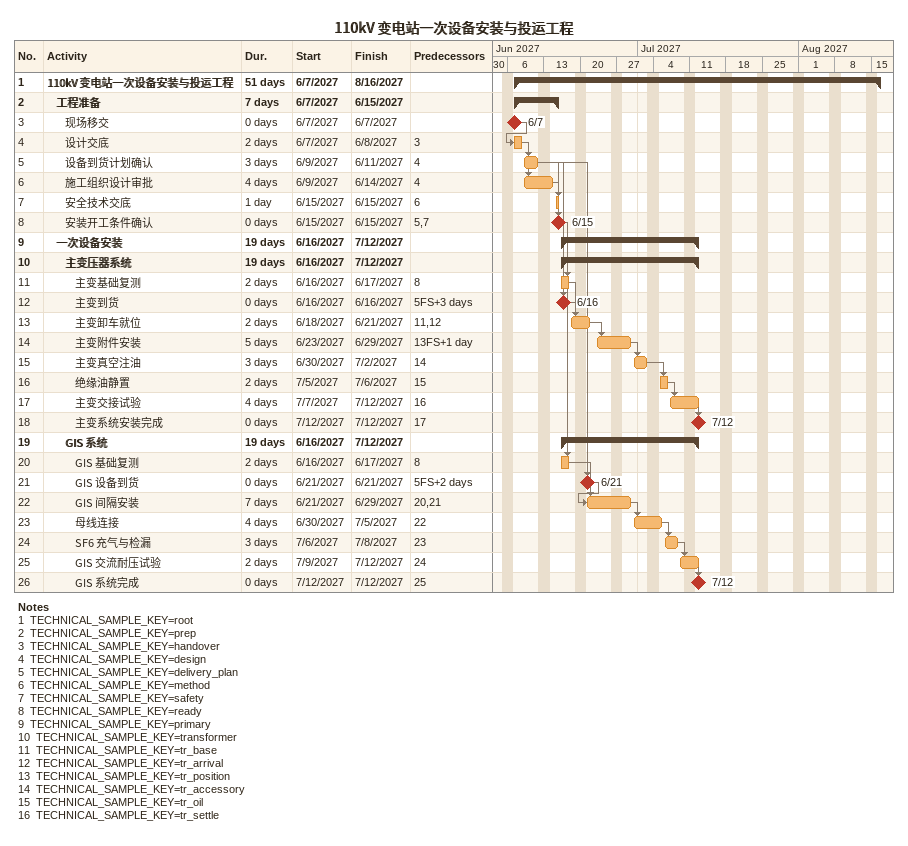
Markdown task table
110kV 变电站一次设备安装与投运工程

| ID | Level | Task | Duration | Start | Finish | Predecessors |
|---|---|---|---|---|---|---|
| 1 | 1 | **110kV 变电站一次设备安装与投运工程** | 51d | 2027-06-07 | 2027-08-16 |  |
| 2 | 2 | **工程准备** | 7d | 2027-06-07 | 2027-06-15 |  |
| 3 | 3 | 现场移交 | 0d | 2027-06-07 | 2027-06-07 |  |
| 4 | 3 | 设计交底 | 2d | 2027-06-07 | 2027-06-08 | 3 |
| 5 | 3 | 设备到货计划确认 | 3d | 2027-06-09 | 2027-06-11 | 4 |
| 6 | 3 | 施工组织设计审批 | 4d | 2027-06-09 | 2027-06-14 | 4 |
| 7 | 3 | 安全技术交底 | 1d | 2027-06-15 | 2027-06-15 | 6 |
| 8 | 3 | 安装开工条件确认 | 0d | 2027-06-15 | 2027-06-15 | 5, 7 |
| 9 | 2 | **一次设备安装** | 19d | 2027-06-16 | 2027-07-12 |  |
| 10 | 3 | **主变压器系统** | 19d | 2027-06-16 | 2027-07-12 |  |
| 11 | 4 | 主变基础复测 | 2d | 2027-06-16 | 2027-06-17 | 8 |
| 12 | 4 | 主变到货 | 0d | 2027-06-16 | 2027-06-16 | 5FS+3d |
| 13 | 4 | 主变卸车就位 | 2d | 2027-06-18 | 2027-06-21 | 11, 12 |
| 14 | 4 | 主变附件安装 | 5d | 2027-06-23 | 2027-06-29 | 13FS+1d |
| 15 | 4 | 主变真空注油 | 3d | 2027-06-30 | 2027-07-02 | 14 |
| 16 | 4 | 绝缘油静置 | 2d | 2027-07-05 | 2027-07-06 | 15 |
| 17 | 4 | 主变交接试验 | 4d | 2027-07-07 | 2027-07-12 | 16 |
| 18 | 4 | 主变系统安装完成 | 0d | 2027-07-12 | 2027-07-12 | 17 |
| 19 | 3 | **GIS 系统** | 19d | 2027-06-16 | 2027-07-12 |  |
| 20 | 4 | GIS 基础复测 | 2d | 2027-06-16 | 2027-06-17 | 8 |
| 21 | 4 | GIS 设备到货 | 0d | 2027-06-21 | 2027-06-21 | 5FS+2d |
| 22 | 4 | GIS 间隔安装 | 7d | 2027-06-21 | 2027-06-29 | 20, 21 |
| 23 | 4 | 母线连接 | 4d | 2027-06-30 | 2027-07-05 | 22 |
| 24 | 4 | SF6 充气与检漏 | 3d | 2027-07-06 | 2027-07-08 | 23 |
| 25 | 4 | GIS 交流耐压试验 | 2d | 2027-07-09 | 2027-07-12 | 24 |
| 26 | 4 | GIS 系统完成 | 0d | 2027-07-12 | 2027-07-12 | 25 |

Notes
- 1: TECHNICAL_SAMPLE_KEY=root
- 2: TECHNICAL_SAMPLE_KEY=prep
- 3: TECHNICAL_SAMPLE_KEY=handover
- 4: TECHNICAL_SAMPLE_KEY=design
- 5: TECHNICAL_SAMPLE_KEY=delivery_plan
- 6: TECHNICAL_SAMPLE_KEY=method
- 7: TECHNICAL_SAMPLE_KEY=safety
- 8: TECHNICAL_SAMPLE_KEY=ready
- 9: TECHNICAL_SAMPLE_KEY=primary
- 10: TECHNICAL_SAMPLE_KEY=transformer
- 11: TECHNICAL_SAMPLE_KEY=tr_base
- 12: TECHNICAL_SAMPLE_KEY=tr_arrival
- 13: TECHNICAL_SAMPLE_KEY=tr_position
- 14: TECHNICAL_SAMPLE_KEY=tr_accessory
- 15: TECHNICAL_SAMPLE_KEY=tr_oil
- 16: TECHNICAL_SAMPLE_KEY=tr_settle
